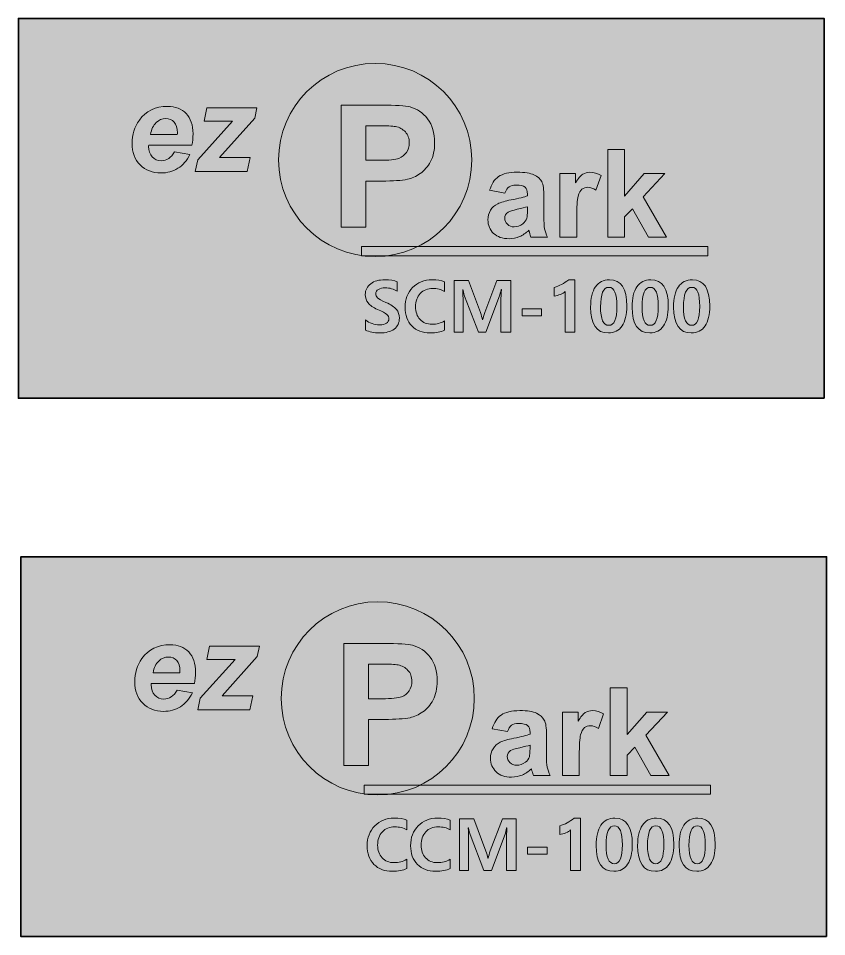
# Model space of a CAD drawing. Header units: inches. Extents: x 10 to 378, y -103 to 40.
# Drawn here: x 9.6 to 93.3, y -103.3 to -8.2 of the extents above; entities that cross this region are included whole.
import ezdxf

# ---------------------------------------------------------------- set-up
doc = ezdxf.new("R2010")
doc.units = ezdxf.units.IN
doc.header["$MEASUREMENT"] = 0
doc.layers.add('Layer 1', color=7, linetype='Continuous')
doc.layers.add('Layer 2', color=7, linetype='Continuous')

# ---------------------------------------------------------------- blocks, each defined once
blk = doc.blocks.new('block 11')
at = {"layer": 'Layer 2', "lineweight": 0}
blk.add_lwpolyline([(27.926, -24.09), (28.18, -22.887), (31.789, -18.893), (28.843, -18.893), (29.135, -17.504), (34.3, -17.504), (34.083, -18.564), (30.443, -22.651), (33.612, -22.651), (33.308, -24.09), (27.926, -24.09)], dxfattribs=at)
for points, knots in [([(27.572, -21.349), (27.572, -21.349), (23.107, -21.349), (23.107, -21.349), (23.103, -21.419), (23.101, -21.473), (23.101, -21.51), (23.101, -21.948), (23.226, -22.302), (23.476, -22.57), (23.726, -22.839), (24.031, -22.973), (24.391, -22.973), (24.982, -22.973), (25.443, -22.668), (25.774, -22.056), (25.774, -22.056), (27.367, -22.322), (27.367, -22.322), (27.057, -22.963), (26.643, -23.444), (26.124, -23.764), (25.605, -24.084), (25.023, -24.245), (24.379, -24.245), (23.494, -24.245), (22.774, -23.965), (22.221, -23.404), (21.667, -22.844), (21.39, -22.103), (21.39, -21.181), (21.39, -20.28), (21.64, -19.478), (22.14, -18.775), (22.822, -17.824), (23.796, -17.349), (25.061, -17.349), (25.867, -17.349), (26.508, -17.598), (26.983, -18.096), (27.458, -18.594), (27.696, -19.292), (27.696, -20.189), (27.696, -20.619), (27.655, -21.006), (27.572, -21.349)], [0, 0, 0, 0, 1, 1, 1, 2, 2, 2, 3, 3, 3, 4, 4, 4, 5, 5, 5, 6, 6, 6, 7, 7, 7, 8, 8, 8, 9, 9, 9, 10, 10, 10, 11, 11, 11, 12, 12, 12, 13, 13, 13, 14, 14, 14, 15, 15, 15, 15]), ([(26.071, -20.264), (26.076, -20.185), (26.078, -20.125), (26.078, -20.084), (26.078, -19.596), (25.968, -19.23), (25.749, -18.986), (25.53, -18.742), (25.236, -18.62), (24.868, -18.62), (24.5, -18.62), (24.171, -18.759), (23.879, -19.036), (23.588, -19.313), (23.39, -19.722), (23.287, -20.264), (23.287, -20.264), (26.071, -20.264), (26.071, -20.264)], [0, 0, 0, 0, 1, 1, 1, 2, 2, 2, 3, 3, 3, 4, 4, 4, 5, 5, 5, 6, 6, 6, 6])]:
    blk.add_open_spline(points, degree=3, knots=knots, dxfattribs=at)
blk = doc.blocks.new('block 12')
at = {"layer": 'Layer 2', "true_color": 0xffffff}
h = blk.add_hatch(color=7, dxfattribs=at)
h.dxf.hatch_style = 2
edge = h.paths.add_edge_path()
edge.add_spline(control_points=[(43.045, -29.844), (43.045, -29.844), (43.045, -17.217), (43.045, -17.217), (43.045, -17.217), (47.136, -17.217), (47.136, -17.217), (48.686, -17.217), (49.696, -17.281), (50.167, -17.407), (50.891, -17.596), (51.496, -18.008), (51.985, -18.643), (52.473, -19.277), (52.717, -20.097), (52.717, -21.102), (52.717, -21.877), (52.576, -22.529), (52.295, -23.057), (52.013, -23.585), (51.656, -24), (51.222, -24.301), (50.789, -24.603), (50.348, -24.802), (49.9, -24.9), (49.292, -25.021), (48.41, -25.081), (47.256, -25.081), (47.256, -25.081), (45.594, -25.081), (45.594, -25.081), (45.594, -25.081), (45.594, -29.844), (45.594, -29.844), (45.594, -29.844), (43.045, -29.844), (43.045, -29.844)], knot_values=[0, 0, 0, 0, 1, 1, 1, 2, 2, 2, 3, 3, 3, 4, 4, 4, 5, 5, 5, 6, 6, 6, 7, 7, 7, 8, 8, 8, 9, 9, 9, 10, 10, 10, 11, 11, 11, 12, 12, 12, 12], degree=3, periodic=1)
edge = h.paths.add_edge_path()
edge.add_spline(control_points=[(45.594, -19.353), (45.594, -19.353), (45.594, -22.936), (45.594, -22.936), (45.594, -22.936), (46.989, -22.936), (46.989, -22.936), (47.994, -22.936), (48.666, -22.87), (49.005, -22.738), (49.343, -22.606), (49.609, -22.399), (49.801, -22.118), (49.994, -21.837), (50.09, -21.509), (50.09, -21.136), (50.09, -20.677), (49.955, -20.298), (49.685, -19.999), (49.415, -19.701), (49.073, -19.514), (48.66, -19.439), (48.356, -19.382), (47.744, -19.353), (46.826, -19.353), (46.826, -19.353), (45.594, -19.353), (45.594, -19.353)], knot_values=[0, 0, 0, 0, 1, 1, 1, 2, 2, 2, 3, 3, 3, 4, 4, 4, 5, 5, 5, 6, 6, 6, 7, 7, 7, 8, 8, 8, 9, 9, 9, 9], degree=3, periodic=1)
at = {"layer": 'Layer 2', "lineweight": 0}
for points, knots in [([(43.045, -29.844), (43.045, -29.844), (43.045, -17.217), (43.045, -17.217), (43.045, -17.217), (47.136, -17.217), (47.136, -17.217), (48.686, -17.217), (49.696, -17.281), (50.167, -17.407), (50.891, -17.596), (51.496, -18.008), (51.985, -18.643), (52.473, -19.277), (52.717, -20.097), (52.717, -21.102), (52.717, -21.877), (52.576, -22.529), (52.295, -23.057), (52.013, -23.585), (51.656, -24), (51.222, -24.301), (50.789, -24.603), (50.348, -24.802), (49.9, -24.9), (49.292, -25.021), (48.41, -25.081), (47.256, -25.081), (47.256, -25.081), (45.594, -25.081), (45.594, -25.081), (45.594, -25.081), (45.594, -29.844), (45.594, -29.844), (45.594, -29.844), (43.045, -29.844), (43.045, -29.844)], [0, 0, 0, 0, 1, 1, 1, 2, 2, 2, 3, 3, 3, 4, 4, 4, 5, 5, 5, 6, 6, 6, 7, 7, 7, 8, 8, 8, 9, 9, 9, 10, 10, 10, 11, 11, 11, 12, 12, 12, 12]), ([(45.594, -19.353), (45.594, -19.353), (45.594, -22.936), (45.594, -22.936), (45.594, -22.936), (46.989, -22.936), (46.989, -22.936), (47.994, -22.936), (48.666, -22.87), (49.005, -22.738), (49.343, -22.606), (49.609, -22.399), (49.801, -22.118), (49.994, -21.837), (50.09, -21.509), (50.09, -21.136), (50.09, -20.677), (49.955, -20.298), (49.685, -19.999), (49.415, -19.701), (49.073, -19.514), (48.66, -19.439), (48.356, -19.382), (47.744, -19.353), (46.826, -19.353), (46.826, -19.353), (45.594, -19.353), (45.594, -19.353)], [0, 0, 0, 0, 1, 1, 1, 2, 2, 2, 3, 3, 3, 4, 4, 4, 5, 5, 5, 6, 6, 6, 7, 7, 7, 8, 8, 8, 9, 9, 9, 9])]:
    blk.add_open_spline(points, degree=3, knots=knots, dxfattribs=at)
blk = doc.blocks.new('block 13')
at = {"layer": 'Layer 2', "lineweight": 0}
blk.add_lwpolyline([(70.634, -30.902), (70.634, -21.811), (72.377, -21.811), (72.377, -26.636), (74.417, -24.316), (76.563, -24.316), (74.312, -26.722), (76.724, -30.902), (74.845, -30.902), (73.189, -27.944), (72.377, -28.794), (72.377, -30.902), (70.634, -30.902)], dxfattribs=at)
for points, knots in [([(59.993, -26.326), (59.993, -26.326), (58.412, -26.04), (58.412, -26.04), (58.59, -25.404), (58.895, -24.932), (59.33, -24.626), (59.764, -24.32), (60.409, -24.168), (61.264, -24.168), (62.042, -24.168), (62.62, -24.26), (63.001, -24.443), (63.381, -24.627), (63.649, -24.861), (63.804, -25.144), (63.959, -25.427), (64.036, -25.947), (64.036, -26.704), (64.036, -26.704), (64.018, -28.738), (64.018, -28.738), (64.018, -29.317), (64.046, -29.743), (64.101, -30.018), (64.157, -30.293), (64.262, -30.588), (64.415, -30.902), (64.415, -30.902), (62.691, -30.902), (62.691, -30.902), (62.645, -30.786), (62.589, -30.615), (62.523, -30.387), (62.494, -30.284), (62.474, -30.216), (62.461, -30.183), (62.163, -30.472), (61.845, -30.689), (61.506, -30.834), (61.167, -30.978), (60.805, -31.051), (60.421, -31.051), (59.743, -31.051), (59.209, -30.867), (58.818, -30.499), (58.427, -30.131), (58.232, -29.666), (58.232, -29.104), (58.232, -28.732), (58.321, -28.4), (58.499, -28.108), (58.676, -27.817), (58.925, -27.594), (59.246, -27.439), (59.566, -27.284), (60.028, -27.148), (60.632, -27.032), (61.446, -26.879), (62.011, -26.737), (62.325, -26.605), (62.325, -26.605), (62.325, -26.431), (62.325, -26.431), (62.325, -26.096), (62.242, -25.857), (62.077, -25.715), (61.911, -25.572), (61.599, -25.501), (61.14, -25.501), (60.83, -25.501), (60.588, -25.562), (60.415, -25.684), (60.241, -25.806), (60.101, -26.02), (59.993, -26.326)], [0, 0, 0, 0, 1, 1, 1, 2, 2, 2, 3, 3, 3, 4, 4, 4, 5, 5, 5, 6, 6, 6, 7, 7, 7, 8, 8, 8, 9, 9, 9, 10, 10, 10, 11, 11, 11, 12, 12, 12, 13, 13, 13, 14, 14, 14, 15, 15, 15, 16, 16, 16, 17, 17, 17, 18, 18, 18, 19, 19, 19, 20, 20, 20, 21, 21, 21, 22, 22, 22, 23, 23, 23, 24, 24, 24, 25, 25, 25, 25]), ([(67.422, -30.902), (67.422, -30.902), (65.68, -30.902), (65.68, -30.902), (65.68, -30.902), (65.68, -24.316), (65.68, -24.316), (65.68, -24.316), (67.298, -24.316), (67.298, -24.316), (67.298, -24.316), (67.298, -25.253), (67.298, -25.253), (67.575, -24.81), (67.824, -24.519), (68.045, -24.378), (68.266, -24.238), (68.518, -24.168), (68.799, -24.168), (69.196, -24.168), (69.578, -24.277), (69.946, -24.496), (69.946, -24.496), (69.406, -26.015), (69.406, -26.015), (69.113, -25.825), (68.84, -25.73), (68.588, -25.73), (68.344, -25.73), (68.137, -25.797), (67.968, -25.932), (67.798, -26.066), (67.665, -26.309), (67.568, -26.66), (67.471, -27.012), (67.422, -27.748), (67.422, -28.868), (67.422, -28.868), (67.422, -30.902), (67.422, -30.902)], [0, 0, 0, 0, 1, 1, 1, 2, 2, 2, 3, 3, 3, 4, 4, 4, 5, 5, 5, 6, 6, 6, 7, 7, 7, 8, 8, 8, 9, 9, 9, 10, 10, 10, 11, 11, 11, 12, 12, 12, 13, 13, 13, 13]), ([(62.325, -27.739), (62.101, -27.814), (61.748, -27.903), (61.264, -28.006), (60.781, -28.109), (60.464, -28.211), (60.316, -28.31), (60.088, -28.471), (59.974, -28.676), (59.974, -28.924), (59.974, -29.168), (60.065, -29.379), (60.247, -29.556), (60.429, -29.734), (60.661, -29.823), (60.942, -29.823), (61.256, -29.823), (61.556, -29.72), (61.841, -29.513), (62.052, -29.356), (62.19, -29.164), (62.256, -28.936), (62.302, -28.787), (62.325, -28.504), (62.325, -28.087), (62.325, -28.087), (62.325, -27.739), (62.325, -27.739)], [0, 0, 0, 0, 1, 1, 1, 2, 2, 2, 3, 3, 3, 4, 4, 4, 5, 5, 5, 6, 6, 6, 7, 7, 7, 8, 8, 8, 9, 9, 9, 9])]:
    blk.add_open_spline(points, degree=3, knots=knots, dxfattribs=at)
blk = doc.blocks.new('block 14')
at = {"layer": 'Layer 2', "true_color": 0xff0000}
h = blk.add_hatch(color=1, dxfattribs=at)
h.dxf.hatch_style = 2
edge = h.paths.add_edge_path()
edge.add_spline(control_points=[(45.552, -39.45), (45.974, -39.8), (46.458, -39.975), (47.003, -39.975), (47.331, -39.975), (47.576, -39.918), (47.737, -39.803), (47.899, -39.689), (47.98, -39.538), (47.98, -39.353), (47.98, -39.191), (47.912, -39.043), (47.777, -38.908), (47.642, -38.773), (47.315, -38.594), (46.797, -38.373), (46.355, -38.175), (46.035, -37.952), (45.836, -37.705), (45.637, -37.458), (45.538, -37.168), (45.538, -36.835), (45.538, -36.355), (45.723, -35.98), (46.095, -35.708), (46.466, -35.437), (46.953, -35.301), (47.556, -35.301), (48.096, -35.301), (48.522, -35.369), (48.833, -35.504), (48.833, -35.504), (48.833, -36.491), (48.833, -36.491), (48.488, -36.255), (48.072, -36.137), (47.585, -36.137), (47.298, -36.137), (47.066, -36.191), (46.889, -36.3), (46.712, -36.408), (46.623, -36.558), (46.623, -36.748), (46.623, -36.9), (46.684, -37.039), (46.807, -37.164), (46.93, -37.29), (47.219, -37.452), (47.672, -37.653), (48.193, -37.879), (48.555, -38.117), (48.757, -38.367), (48.96, -38.617), (49.061, -38.915), (49.061, -39.262), (49.061, -39.764), (48.882, -40.147), (48.524, -40.411), (48.166, -40.675), (47.664, -40.807), (47.017, -40.807), (46.417, -40.807), (45.928, -40.707), (45.552, -40.507), (45.552, -40.507), (45.552, -39.45), (45.552, -39.45)], knot_values=[0, 0, 0, 0, 1, 1, 1, 2, 2, 2, 3, 3, 3, 4, 4, 4, 5, 5, 5, 6, 6, 6, 7, 7, 7, 8, 8, 8, 9, 9, 9, 10, 10, 10, 11, 11, 11, 12, 12, 12, 13, 13, 13, 14, 14, 14, 15, 15, 15, 16, 16, 16, 17, 17, 17, 18, 18, 18, 19, 19, 19, 20, 20, 20, 21, 21, 21, 22, 22, 22, 22], degree=3, periodic=1)
h = blk.add_hatch(color=1, dxfattribs=at)
h.dxf.hatch_style = 2
edge = h.paths.add_edge_path()
edge.add_spline(control_points=[(53.749, -40.514), (53.363, -40.709), (52.862, -40.807), (52.244, -40.807), (51.456, -40.807), (50.827, -40.567), (50.358, -40.085), (49.889, -39.604), (49.654, -38.963), (49.654, -38.163), (49.654, -37.323), (49.916, -36.637), (50.439, -36.103), (50.963, -35.569), (51.634, -35.301), (52.454, -35.301), (52.97, -35.301), (53.402, -35.37), (53.749, -35.508), (53.749, -35.508), (53.749, -36.513), (53.749, -36.513), (53.387, -36.303), (52.977, -36.198), (52.519, -36.198), (51.981, -36.198), (51.55, -36.373), (51.226, -36.723), (50.902, -37.073), (50.74, -37.528), (50.74, -38.09), (50.74, -38.643), (50.894, -39.084), (51.203, -39.414), (51.511, -39.745), (51.922, -39.91), (52.436, -39.91), (52.921, -39.91), (53.359, -39.794), (53.749, -39.563), (53.749, -39.563), (53.749, -40.514), (53.749, -40.514)], knot_values=[0, 0, 0, 0, 1, 1, 1, 2, 2, 2, 3, 3, 3, 4, 4, 4, 5, 5, 5, 6, 6, 6, 7, 7, 7, 8, 8, 8, 9, 9, 9, 10, 10, 10, 11, 11, 11, 12, 12, 12, 13, 13, 13, 14, 14, 14, 14], degree=3, periodic=1)
h = blk.add_hatch(color=1, dxfattribs=at)
h.dxf.hatch_style = 2
edge = h.paths.add_edge_path()
edge.add_spline(control_points=[(59.58, -40.713), (59.58, -40.713), (59.58, -37.414), (59.58, -37.414), (59.58, -37.173), (59.595, -36.804), (59.624, -36.307), (59.624, -36.307), (59.602, -36.307), (59.602, -36.307), (59.542, -36.611), (59.486, -36.828), (59.436, -36.958), (59.436, -36.958), (58.025, -40.713), (58.025, -40.713), (58.025, -40.713), (57.24, -40.713), (57.24, -40.713), (57.24, -40.713), (55.811, -36.991), (55.811, -36.991), (55.775, -36.894), (55.719, -36.666), (55.645, -36.307), (55.645, -36.307), (55.619, -36.307), (55.619, -36.307), (55.646, -36.7), (55.659, -37.127), (55.659, -37.588), (55.659, -37.588), (55.659, -40.713), (55.659, -40.713), (55.659, -40.713), (54.722, -40.713), (54.722, -40.713), (54.722, -40.713), (54.722, -35.388), (54.722, -35.388), (54.722, -35.388), (56.205, -35.388), (56.205, -35.388), (56.205, -35.388), (57.45, -38.705), (57.45, -38.705), (57.553, -38.98), (57.622, -39.224), (57.656, -39.436), (57.656, -39.436), (57.681, -39.436), (57.681, -39.436), (57.734, -39.226), (57.809, -38.98), (57.906, -38.698), (57.906, -38.698), (59.161, -35.388), (59.161, -35.388), (59.161, -35.388), (60.6, -35.388), (60.6, -35.388), (60.6, -35.388), (60.6, -40.713), (60.6, -40.713), (60.6, -40.713), (59.58, -40.713), (59.58, -40.713)], knot_values=[0, 0, 0, 0, 1, 1, 1, 2, 2, 2, 3, 3, 3, 4, 4, 4, 5, 5, 5, 6, 6, 6, 7, 7, 7, 8, 8, 8, 9, 9, 9, 10, 10, 10, 11, 11, 11, 12, 12, 12, 13, 13, 13, 14, 14, 14, 15, 15, 15, 16, 16, 16, 17, 17, 17, 18, 18, 18, 19, 19, 19, 20, 20, 20, 21, 21, 21, 22, 22, 22, 22], degree=3, periodic=1)
h = blk.add_hatch(color=1, dxfattribs=at)
h.dxf.hatch_style = 2
edge = h.paths.add_edge_path()
edge.add_spline(control_points=[(67.231, -35.301), (67.231, -35.301), (67.231, -40.713), (67.231, -40.713), (67.231, -40.713), (66.222, -40.713), (66.222, -40.713), (66.222, -40.713), (66.222, -36.528), (66.222, -36.528), (66.108, -36.631), (65.948, -36.728), (65.741, -36.817), (65.533, -36.906), (65.317, -36.964), (65.093, -36.991), (65.093, -36.991), (65.093, -36.097), (65.093, -36.097), (65.624, -35.938), (66.124, -35.673), (66.594, -35.301), (66.594, -35.301), (67.231, -35.301), (67.231, -35.301)], knot_values=[0, 0, 0, 0, 1, 1, 1, 2, 2, 2, 3, 3, 3, 4, 4, 4, 5, 5, 5, 6, 6, 6, 7, 7, 7, 8, 8, 8, 8], degree=3, periodic=1)
h = blk.add_hatch(color=1, dxfattribs=at)
h.dxf.hatch_style = 2
edge = h.paths.add_edge_path()
edge.add_spline(control_points=[(68.87, -38.141), (68.87, -37.215), (69.035, -36.51), (69.367, -36.027), (69.699, -35.543), (70.18, -35.301), (70.812, -35.301), (72.013, -35.301), (72.614, -36.207), (72.614, -38.018), (72.614, -38.91), (72.45, -39.598), (72.123, -40.082), (71.797, -40.565), (71.323, -40.807), (70.704, -40.807), (69.481, -40.807), (68.87, -39.918), (68.87, -38.141)], knot_values=[0, 0, 0, 0, 1, 1, 1, 2, 2, 2, 3, 3, 3, 4, 4, 4, 5, 5, 5, 6, 6, 6, 6], degree=3, periodic=1)
edge = h.paths.add_edge_path()
edge.add_spline(control_points=[(69.893, -38.116), (69.893, -39.384), (70.178, -40.018), (70.747, -40.018), (71.304, -40.018), (71.583, -39.367), (71.583, -38.065), (71.583, -36.746), (71.31, -36.086), (70.765, -36.086), (70.184, -36.086), (69.893, -36.763), (69.893, -38.116)], knot_values=[0, 0, 0, 0, 1, 1, 1, 2, 2, 2, 3, 3, 3, 4, 4, 4, 4], degree=3, periodic=1)
h = blk.add_hatch(color=1, dxfattribs=at)
h.dxf.hatch_style = 2
edge = h.paths.add_edge_path()
edge.add_spline(control_points=[(73.163, -38.141), (73.163, -37.215), (73.329, -36.51), (73.661, -36.027), (73.992, -35.543), (74.474, -35.301), (75.106, -35.301), (76.307, -35.301), (76.907, -36.207), (76.907, -38.018), (76.907, -38.91), (76.744, -39.598), (76.417, -40.082), (76.09, -40.565), (75.617, -40.807), (74.997, -40.807), (73.775, -40.807), (73.163, -39.918), (73.163, -38.141)], knot_values=[0, 0, 0, 0, 1, 1, 1, 2, 2, 2, 3, 3, 3, 4, 4, 4, 5, 5, 5, 6, 6, 6, 6], degree=3, periodic=1)
edge = h.paths.add_edge_path()
edge.add_spline(control_points=[(74.187, -38.116), (74.187, -39.384), (74.472, -40.018), (75.041, -40.018), (75.598, -40.018), (75.877, -39.367), (75.877, -38.065), (75.877, -36.746), (75.604, -36.086), (75.059, -36.086), (74.478, -36.086), (74.187, -36.763), (74.187, -38.116)], knot_values=[0, 0, 0, 0, 1, 1, 1, 2, 2, 2, 3, 3, 3, 4, 4, 4, 4], degree=3, periodic=1)
h = blk.add_hatch(color=1, dxfattribs=at)
h.dxf.hatch_style = 2
edge = h.paths.add_edge_path()
edge.add_spline(control_points=[(77.457, -38.141), (77.457, -37.215), (77.623, -36.51), (77.955, -36.027), (78.286, -35.543), (78.768, -35.301), (79.4, -35.301), (80.601, -35.301), (81.201, -36.207), (81.201, -38.018), (81.201, -38.91), (81.038, -39.598), (80.711, -40.082), (80.384, -40.565), (79.911, -40.807), (79.291, -40.807), (78.069, -40.807), (77.457, -39.918), (77.457, -38.141)], knot_values=[0, 0, 0, 0, 1, 1, 1, 2, 2, 2, 3, 3, 3, 4, 4, 4, 5, 5, 5, 6, 6, 6, 6], degree=3, periodic=1)
edge = h.paths.add_edge_path()
edge.add_spline(control_points=[(78.481, -38.116), (78.481, -39.384), (78.766, -40.018), (79.335, -40.018), (79.892, -40.018), (80.17, -39.367), (80.17, -38.065), (80.17, -36.746), (79.898, -36.086), (79.353, -36.086), (78.772, -36.086), (78.481, -36.763), (78.481, -38.116)], knot_values=[0, 0, 0, 0, 1, 1, 1, 2, 2, 2, 3, 3, 3, 4, 4, 4, 4], degree=3, periodic=1)
h = blk.add_hatch(color=1, dxfattribs=at)
h.dxf.hatch_style = 2
h.paths.add_polyline_path([(63.795, -39.02), (61.765, -39.02), (61.765, -38.297), (63.795, -38.297)])
at = {"layer": 'Layer 2', "lineweight": 0}
blk.add_lwpolyline([(63.795, -39.02), (61.765, -39.02), (61.765, -38.297), (63.795, -38.297), (63.795, -39.02)], dxfattribs=at)
for points, knots in [([(45.552, -39.45), (45.974, -39.8), (46.458, -39.975), (47.003, -39.975), (47.331, -39.975), (47.576, -39.918), (47.737, -39.803), (47.899, -39.689), (47.98, -39.538), (47.98, -39.353), (47.98, -39.191), (47.912, -39.043), (47.777, -38.908), (47.642, -38.773), (47.315, -38.594), (46.797, -38.373), (46.355, -38.175), (46.035, -37.952), (45.836, -37.705), (45.637, -37.458), (45.538, -37.168), (45.538, -36.835), (45.538, -36.355), (45.723, -35.98), (46.095, -35.708), (46.466, -35.437), (46.953, -35.301), (47.556, -35.301), (48.096, -35.301), (48.522, -35.369), (48.833, -35.504), (48.833, -35.504), (48.833, -36.491), (48.833, -36.491), (48.488, -36.255), (48.072, -36.137), (47.585, -36.137), (47.298, -36.137), (47.066, -36.191), (46.889, -36.3), (46.712, -36.408), (46.623, -36.558), (46.623, -36.748), (46.623, -36.9), (46.684, -37.039), (46.807, -37.164), (46.93, -37.29), (47.219, -37.452), (47.672, -37.653), (48.193, -37.879), (48.555, -38.117), (48.757, -38.367), (48.96, -38.617), (49.061, -38.915), (49.061, -39.262), (49.061, -39.764), (48.882, -40.147), (48.524, -40.411), (48.166, -40.675), (47.664, -40.807), (47.017, -40.807), (46.417, -40.807), (45.928, -40.707), (45.552, -40.507), (45.552, -40.507), (45.552, -39.45), (45.552, -39.45)], [0, 0, 0, 0, 1, 1, 1, 2, 2, 2, 3, 3, 3, 4, 4, 4, 5, 5, 5, 6, 6, 6, 7, 7, 7, 8, 8, 8, 9, 9, 9, 10, 10, 10, 11, 11, 11, 12, 12, 12, 13, 13, 13, 14, 14, 14, 15, 15, 15, 16, 16, 16, 17, 17, 17, 18, 18, 18, 19, 19, 19, 20, 20, 20, 21, 21, 21, 22, 22, 22, 22]), ([(53.749, -40.514), (53.363, -40.709), (52.862, -40.807), (52.244, -40.807), (51.456, -40.807), (50.827, -40.567), (50.358, -40.085), (49.889, -39.604), (49.654, -38.963), (49.654, -38.163), (49.654, -37.323), (49.916, -36.637), (50.439, -36.103), (50.963, -35.569), (51.634, -35.301), (52.454, -35.301), (52.97, -35.301), (53.402, -35.37), (53.749, -35.508), (53.749, -35.508), (53.749, -36.513), (53.749, -36.513), (53.387, -36.303), (52.977, -36.198), (52.519, -36.198), (51.981, -36.198), (51.55, -36.373), (51.226, -36.723), (50.902, -37.073), (50.74, -37.528), (50.74, -38.09), (50.74, -38.643), (50.894, -39.084), (51.203, -39.414), (51.511, -39.745), (51.922, -39.91), (52.436, -39.91), (52.921, -39.91), (53.359, -39.794), (53.749, -39.563), (53.749, -39.563), (53.749, -40.514), (53.749, -40.514)], [0, 0, 0, 0, 1, 1, 1, 2, 2, 2, 3, 3, 3, 4, 4, 4, 5, 5, 5, 6, 6, 6, 7, 7, 7, 8, 8, 8, 9, 9, 9, 10, 10, 10, 11, 11, 11, 12, 12, 12, 13, 13, 13, 14, 14, 14, 14]), ([(59.58, -40.713), (59.58, -40.713), (59.58, -37.414), (59.58, -37.414), (59.58, -37.173), (59.595, -36.804), (59.624, -36.307), (59.624, -36.307), (59.602, -36.307), (59.602, -36.307), (59.542, -36.611), (59.486, -36.828), (59.436, -36.958), (59.436, -36.958), (58.025, -40.713), (58.025, -40.713), (58.025, -40.713), (57.24, -40.713), (57.24, -40.713), (57.24, -40.713), (55.811, -36.991), (55.811, -36.991), (55.775, -36.894), (55.719, -36.666), (55.645, -36.307), (55.645, -36.307), (55.619, -36.307), (55.619, -36.307), (55.646, -36.7), (55.659, -37.127), (55.659, -37.588), (55.659, -37.588), (55.659, -40.713), (55.659, -40.713), (55.659, -40.713), (54.722, -40.713), (54.722, -40.713), (54.722, -40.713), (54.722, -35.388), (54.722, -35.388), (54.722, -35.388), (56.205, -35.388), (56.205, -35.388), (56.205, -35.388), (57.45, -38.705), (57.45, -38.705), (57.553, -38.98), (57.622, -39.224), (57.656, -39.436), (57.656, -39.436), (57.681, -39.436), (57.681, -39.436), (57.734, -39.226), (57.809, -38.98), (57.906, -38.698), (57.906, -38.698), (59.161, -35.388), (59.161, -35.388), (59.161, -35.388), (60.6, -35.388), (60.6, -35.388), (60.6, -35.388), (60.6, -40.713), (60.6, -40.713), (60.6, -40.713), (59.58, -40.713), (59.58, -40.713)], [0, 0, 0, 0, 1, 1, 1, 2, 2, 2, 3, 3, 3, 4, 4, 4, 5, 5, 5, 6, 6, 6, 7, 7, 7, 8, 8, 8, 9, 9, 9, 10, 10, 10, 11, 11, 11, 12, 12, 12, 13, 13, 13, 14, 14, 14, 15, 15, 15, 16, 16, 16, 17, 17, 17, 18, 18, 18, 19, 19, 19, 20, 20, 20, 21, 21, 21, 22, 22, 22, 22]), ([(67.231, -35.301), (67.231, -35.301), (67.231, -40.713), (67.231, -40.713), (67.231, -40.713), (66.222, -40.713), (66.222, -40.713), (66.222, -40.713), (66.222, -36.528), (66.222, -36.528), (66.108, -36.631), (65.948, -36.728), (65.741, -36.817), (65.533, -36.906), (65.317, -36.964), (65.093, -36.991), (65.093, -36.991), (65.093, -36.097), (65.093, -36.097), (65.624, -35.938), (66.124, -35.673), (66.594, -35.301), (66.594, -35.301), (67.231, -35.301), (67.231, -35.301)], [0, 0, 0, 0, 1, 1, 1, 2, 2, 2, 3, 3, 3, 4, 4, 4, 5, 5, 5, 6, 6, 6, 7, 7, 7, 8, 8, 8, 8]), ([(68.87, -38.141), (68.87, -37.215), (69.035, -36.51), (69.367, -36.027), (69.699, -35.543), (70.18, -35.301), (70.812, -35.301), (72.013, -35.301), (72.614, -36.207), (72.614, -38.018), (72.614, -38.91), (72.45, -39.598), (72.123, -40.082), (71.797, -40.565), (71.323, -40.807), (70.704, -40.807), (69.481, -40.807), (68.87, -39.918), (68.87, -38.141)], [0, 0, 0, 0, 1, 1, 1, 2, 2, 2, 3, 3, 3, 4, 4, 4, 5, 5, 5, 6, 6, 6, 6]), ([(69.893, -38.116), (69.893, -39.384), (70.178, -40.018), (70.747, -40.018), (71.304, -40.018), (71.583, -39.367), (71.583, -38.065), (71.583, -36.746), (71.31, -36.086), (70.765, -36.086), (70.184, -36.086), (69.893, -36.763), (69.893, -38.116)], [0, 0, 0, 0, 1, 1, 1, 2, 2, 2, 3, 3, 3, 4, 4, 4, 4]), ([(73.163, -38.141), (73.163, -37.215), (73.329, -36.51), (73.661, -36.027), (73.992, -35.543), (74.474, -35.301), (75.106, -35.301), (76.307, -35.301), (76.907, -36.207), (76.907, -38.018), (76.907, -38.91), (76.744, -39.598), (76.417, -40.082), (76.09, -40.565), (75.617, -40.807), (74.997, -40.807), (73.775, -40.807), (73.163, -39.918), (73.163, -38.141)], [0, 0, 0, 0, 1, 1, 1, 2, 2, 2, 3, 3, 3, 4, 4, 4, 5, 5, 5, 6, 6, 6, 6]), ([(74.187, -38.116), (74.187, -39.384), (74.472, -40.018), (75.041, -40.018), (75.598, -40.018), (75.877, -39.367), (75.877, -38.065), (75.877, -36.746), (75.604, -36.086), (75.059, -36.086), (74.478, -36.086), (74.187, -36.763), (74.187, -38.116)], [0, 0, 0, 0, 1, 1, 1, 2, 2, 2, 3, 3, 3, 4, 4, 4, 4]), ([(77.457, -38.141), (77.457, -37.215), (77.623, -36.51), (77.955, -36.027), (78.286, -35.543), (78.768, -35.301), (79.4, -35.301), (80.601, -35.301), (81.201, -36.207), (81.201, -38.018), (81.201, -38.91), (81.038, -39.598), (80.711, -40.082), (80.384, -40.565), (79.911, -40.807), (79.291, -40.807), (78.069, -40.807), (77.457, -39.918), (77.457, -38.141)], [0, 0, 0, 0, 1, 1, 1, 2, 2, 2, 3, 3, 3, 4, 4, 4, 5, 5, 5, 6, 6, 6, 6]), ([(78.481, -38.116), (78.481, -39.384), (78.766, -40.018), (79.335, -40.018), (79.892, -40.018), (80.17, -39.367), (80.17, -38.065), (80.17, -36.746), (79.898, -36.086), (79.353, -36.086), (78.772, -36.086), (78.481, -36.763), (78.481, -38.116)], [0, 0, 0, 0, 1, 1, 1, 2, 2, 2, 3, 3, 3, 4, 4, 4, 4])]:
    blk.add_open_spline(points, degree=3, knots=knots, dxfattribs=at)
blk = doc.blocks.new('block 34')
at = {"layer": 'Layer 2', "lineweight": 0}
blk.add_lwpolyline([(28.193, -79.829), (28.447, -78.626), (32.056, -74.632), (29.11, -74.632), (29.402, -73.243), (34.567, -73.243), (34.35, -74.303), (30.71, -78.39), (33.879, -78.39), (33.575, -79.829), (28.193, -79.829)], dxfattribs=at)
for points, knots in [([(27.839, -77.088), (27.839, -77.088), (23.374, -77.088), (23.374, -77.088), (23.37, -77.158), (23.368, -77.212), (23.368, -77.249), (23.368, -77.687), (23.493, -78.041), (23.743, -78.309), (23.993, -78.578), (24.298, -78.712), (24.658, -78.712), (25.249, -78.712), (25.71, -78.406), (26.041, -77.795), (26.041, -77.795), (27.634, -78.061), (27.634, -78.061), (27.324, -78.702), (26.91, -79.183), (26.391, -79.503), (25.872, -79.823), (25.29, -79.984), (24.646, -79.984), (23.761, -79.984), (23.041, -79.703), (22.488, -79.143), (21.934, -78.583), (21.657, -77.842), (21.657, -76.92), (21.657, -76.019), (21.907, -75.217), (22.407, -74.514), (23.089, -73.563), (24.063, -73.088), (25.328, -73.088), (26.134, -73.088), (26.775, -73.337), (27.25, -73.835), (27.725, -74.333), (27.963, -75.031), (27.963, -75.928), (27.963, -76.358), (27.922, -76.744), (27.839, -77.088)], [0, 0, 0, 0, 1, 1, 1, 2, 2, 2, 3, 3, 3, 4, 4, 4, 5, 5, 5, 6, 6, 6, 7, 7, 7, 8, 8, 8, 9, 9, 9, 10, 10, 10, 11, 11, 11, 12, 12, 12, 13, 13, 13, 14, 14, 14, 15, 15, 15, 15]), ([(26.338, -76.002), (26.343, -75.924), (26.345, -75.864), (26.345, -75.823), (26.345, -75.335), (26.235, -74.969), (26.016, -74.725), (25.797, -74.481), (25.503, -74.359), (25.135, -74.359), (24.767, -74.359), (24.438, -74.498), (24.146, -74.775), (23.855, -75.052), (23.657, -75.461), (23.554, -76.002), (23.554, -76.002), (26.338, -76.002), (26.338, -76.002)], [0, 0, 0, 0, 1, 1, 1, 2, 2, 2, 3, 3, 3, 4, 4, 4, 5, 5, 5, 6, 6, 6, 6])]:
    blk.add_open_spline(points, degree=3, knots=knots, dxfattribs=at)
blk = doc.blocks.new('block 35')
at = {"layer": 'Layer 2', "true_color": 0xffffff}
h = blk.add_hatch(color=7, dxfattribs=at)
h.dxf.hatch_style = 2
edge = h.paths.add_edge_path()
edge.add_spline(control_points=[(43.312, -85.583), (43.312, -85.583), (43.312, -72.956), (43.312, -72.956), (43.312, -72.956), (47.403, -72.956), (47.403, -72.956), (48.953, -72.956), (49.963, -73.019), (50.434, -73.146), (51.158, -73.335), (51.763, -73.747), (52.252, -74.382), (52.74, -75.016), (52.984, -75.836), (52.984, -76.841), (52.984, -77.616), (52.843, -78.268), (52.562, -78.796), (52.28, -79.324), (51.923, -79.739), (51.489, -80.04), (51.056, -80.342), (50.615, -80.541), (50.167, -80.639), (49.559, -80.759), (48.677, -80.82), (47.523, -80.82), (47.523, -80.82), (45.861, -80.82), (45.861, -80.82), (45.861, -80.82), (45.861, -85.583), (45.861, -85.583), (45.861, -85.583), (43.312, -85.583), (43.312, -85.583)], knot_values=[0, 0, 0, 0, 1, 1, 1, 2, 2, 2, 3, 3, 3, 4, 4, 4, 5, 5, 5, 6, 6, 6, 7, 7, 7, 8, 8, 8, 9, 9, 9, 10, 10, 10, 11, 11, 11, 12, 12, 12, 12], degree=3, periodic=1)
edge = h.paths.add_edge_path()
edge.add_spline(control_points=[(45.861, -75.092), (45.861, -75.092), (45.861, -78.675), (45.861, -78.675), (45.861, -78.675), (47.256, -78.675), (47.256, -78.675), (48.261, -78.675), (48.933, -78.609), (49.272, -78.477), (49.61, -78.345), (49.876, -78.138), (50.068, -77.857), (50.26, -77.576), (50.357, -77.248), (50.357, -76.875), (50.357, -76.416), (50.222, -76.037), (49.952, -75.738), (49.682, -75.44), (49.34, -75.253), (48.927, -75.178), (48.623, -75.121), (48.011, -75.092), (47.093, -75.092), (47.093, -75.092), (45.861, -75.092), (45.861, -75.092)], knot_values=[0, 0, 0, 0, 1, 1, 1, 2, 2, 2, 3, 3, 3, 4, 4, 4, 5, 5, 5, 6, 6, 6, 7, 7, 7, 8, 8, 8, 9, 9, 9, 9], degree=3, periodic=1)
at = {"layer": 'Layer 2', "lineweight": 0}
for points, knots in [([(43.312, -85.583), (43.312, -85.583), (43.312, -72.956), (43.312, -72.956), (43.312, -72.956), (47.403, -72.956), (47.403, -72.956), (48.953, -72.956), (49.963, -73.019), (50.434, -73.146), (51.158, -73.335), (51.763, -73.747), (52.252, -74.382), (52.74, -75.016), (52.984, -75.836), (52.984, -76.841), (52.984, -77.616), (52.843, -78.268), (52.562, -78.796), (52.28, -79.324), (51.923, -79.739), (51.489, -80.04), (51.056, -80.342), (50.615, -80.541), (50.167, -80.639), (49.559, -80.759), (48.677, -80.82), (47.523, -80.82), (47.523, -80.82), (45.861, -80.82), (45.861, -80.82), (45.861, -80.82), (45.861, -85.583), (45.861, -85.583), (45.861, -85.583), (43.312, -85.583), (43.312, -85.583)], [0, 0, 0, 0, 1, 1, 1, 2, 2, 2, 3, 3, 3, 4, 4, 4, 5, 5, 5, 6, 6, 6, 7, 7, 7, 8, 8, 8, 9, 9, 9, 10, 10, 10, 11, 11, 11, 12, 12, 12, 12]), ([(45.861, -75.092), (45.861, -75.092), (45.861, -78.675), (45.861, -78.675), (45.861, -78.675), (47.256, -78.675), (47.256, -78.675), (48.261, -78.675), (48.933, -78.609), (49.272, -78.477), (49.61, -78.345), (49.876, -78.138), (50.068, -77.857), (50.26, -77.576), (50.357, -77.248), (50.357, -76.875), (50.357, -76.416), (50.222, -76.037), (49.952, -75.738), (49.682, -75.44), (49.34, -75.253), (48.927, -75.178), (48.623, -75.121), (48.011, -75.092), (47.093, -75.092), (47.093, -75.092), (45.861, -75.092), (45.861, -75.092)], [0, 0, 0, 0, 1, 1, 1, 2, 2, 2, 3, 3, 3, 4, 4, 4, 5, 5, 5, 6, 6, 6, 7, 7, 7, 8, 8, 8, 9, 9, 9, 9])]:
    blk.add_open_spline(points, degree=3, knots=knots, dxfattribs=at)
blk = doc.blocks.new('block 36')
at = {"layer": 'Layer 2', "lineweight": 0}
blk.add_lwpolyline([(70.901, -86.641), (70.901, -77.55), (72.644, -77.55), (72.644, -82.374), (74.684, -80.055), (76.83, -80.055), (74.579, -82.461), (76.991, -86.641), (75.112, -86.641), (73.456, -83.683), (72.644, -84.532), (72.644, -86.641), (70.901, -86.641)], dxfattribs=at)
for points, knots in [([(60.26, -82.064), (60.26, -82.064), (58.679, -81.779), (58.679, -81.779), (58.857, -81.143), (59.162, -80.671), (59.597, -80.365), (60.031, -80.059), (60.676, -79.906), (61.531, -79.906), (62.309, -79.906), (62.887, -79.998), (63.268, -80.182), (63.648, -80.366), (63.916, -80.6), (64.071, -80.883), (64.226, -81.166), (64.303, -81.686), (64.303, -82.443), (64.303, -82.443), (64.285, -84.477), (64.285, -84.477), (64.285, -85.055), (64.313, -85.482), (64.368, -85.757), (64.424, -86.032), (64.529, -86.327), (64.681, -86.641), (64.681, -86.641), (62.958, -86.641), (62.958, -86.641), (62.912, -86.525), (62.856, -86.354), (62.79, -86.126), (62.761, -86.023), (62.741, -85.955), (62.728, -85.922), (62.43, -86.211), (62.112, -86.428), (61.773, -86.573), (61.434, -86.717), (61.072, -86.79), (60.688, -86.79), (60.01, -86.79), (59.476, -86.606), (59.085, -86.238), (58.694, -85.87), (58.499, -85.405), (58.499, -84.843), (58.499, -84.47), (58.588, -84.139), (58.766, -83.847), (58.943, -83.556), (59.192, -83.333), (59.513, -83.178), (59.833, -83.022), (60.295, -82.887), (60.899, -82.771), (61.713, -82.618), (62.278, -82.476), (62.592, -82.343), (62.592, -82.343), (62.592, -82.17), (62.592, -82.17), (62.592, -81.835), (62.509, -81.596), (62.344, -81.454), (62.178, -81.311), (61.866, -81.24), (61.407, -81.24), (61.097, -81.24), (60.855, -81.301), (60.682, -81.423), (60.508, -81.545), (60.368, -81.758), (60.26, -82.064)], [0, 0, 0, 0, 1, 1, 1, 2, 2, 2, 3, 3, 3, 4, 4, 4, 5, 5, 5, 6, 6, 6, 7, 7, 7, 8, 8, 8, 9, 9, 9, 10, 10, 10, 11, 11, 11, 12, 12, 12, 13, 13, 13, 14, 14, 14, 15, 15, 15, 16, 16, 16, 17, 17, 17, 18, 18, 18, 19, 19, 19, 20, 20, 20, 21, 21, 21, 22, 22, 22, 23, 23, 23, 24, 24, 24, 25, 25, 25, 25]), ([(67.689, -86.641), (67.689, -86.641), (65.947, -86.641), (65.947, -86.641), (65.947, -86.641), (65.947, -80.055), (65.947, -80.055), (65.947, -80.055), (67.565, -80.055), (67.565, -80.055), (67.565, -80.055), (67.565, -80.992), (67.565, -80.992), (67.842, -80.549), (68.091, -80.258), (68.312, -80.117), (68.533, -79.977), (68.785, -79.906), (69.066, -79.906), (69.463, -79.906), (69.845, -80.016), (70.213, -80.235), (70.213, -80.235), (69.673, -81.754), (69.673, -81.754), (69.38, -81.564), (69.107, -81.469), (68.855, -81.469), (68.611, -81.469), (68.404, -81.536), (68.235, -81.671), (68.065, -81.805), (67.932, -82.048), (67.835, -82.399), (67.738, -82.751), (67.689, -83.487), (67.689, -84.607), (67.689, -84.607), (67.689, -86.641), (67.689, -86.641)], [0, 0, 0, 0, 1, 1, 1, 2, 2, 2, 3, 3, 3, 4, 4, 4, 5, 5, 5, 6, 6, 6, 7, 7, 7, 8, 8, 8, 9, 9, 9, 10, 10, 10, 11, 11, 11, 12, 12, 12, 13, 13, 13, 13]), ([(62.592, -83.478), (62.368, -83.553), (62.015, -83.642), (61.531, -83.745), (61.048, -83.848), (60.731, -83.95), (60.583, -84.049), (60.355, -84.21), (60.241, -84.415), (60.241, -84.663), (60.241, -84.907), (60.332, -85.117), (60.514, -85.295), (60.696, -85.473), (60.928, -85.562), (61.209, -85.562), (61.523, -85.562), (61.823, -85.459), (62.108, -85.252), (62.319, -85.095), (62.457, -84.902), (62.523, -84.675), (62.569, -84.526), (62.592, -84.243), (62.592, -83.826), (62.592, -83.826), (62.592, -83.478), (62.592, -83.478)], [0, 0, 0, 0, 1, 1, 1, 2, 2, 2, 3, 3, 3, 4, 4, 4, 5, 5, 5, 6, 6, 6, 7, 7, 7, 8, 8, 8, 9, 9, 9, 9])]:
    blk.add_open_spline(points, degree=3, knots=knots, dxfattribs=at)
blk = doc.blocks.new('block 37')
at = {"layer": 'Layer 2', "true_color": 0xff0000}
h = blk.add_hatch(color=1, dxfattribs=at)
h.dxf.hatch_style = 2
edge = h.paths.add_edge_path()
edge.add_spline(control_points=[(49.824, -96.253), (49.438, -96.448), (48.936, -96.546), (48.319, -96.546), (47.53, -96.546), (46.901, -96.305), (46.432, -95.824), (45.963, -95.343), (45.729, -94.702), (45.729, -93.902), (45.729, -93.062), (45.99, -92.376), (46.514, -91.842), (47.037, -91.307), (47.709, -91.04), (48.529, -91.04), (49.045, -91.04), (49.476, -91.109), (49.824, -91.246), (49.824, -91.246), (49.824, -92.252), (49.824, -92.252), (49.462, -92.042), (49.052, -91.937), (48.594, -91.937), (48.056, -91.937), (47.625, -92.112), (47.3, -92.462), (46.976, -92.812), (46.814, -93.267), (46.814, -93.829), (46.814, -94.381), (46.968, -94.823), (47.277, -95.153), (47.586, -95.484), (47.997, -95.649), (48.511, -95.649), (48.995, -95.649), (49.433, -95.533), (49.824, -95.302), (49.824, -95.302), (49.824, -96.253), (49.824, -96.253)], knot_values=[0, 0, 0, 0, 1, 1, 1, 2, 2, 2, 3, 3, 3, 4, 4, 4, 5, 5, 5, 6, 6, 6, 7, 7, 7, 8, 8, 8, 9, 9, 9, 10, 10, 10, 11, 11, 11, 12, 12, 12, 13, 13, 13, 14, 14, 14, 14], degree=3, periodic=1)
h = blk.add_hatch(color=1, dxfattribs=at)
h.dxf.hatch_style = 2
edge = h.paths.add_edge_path()
edge.add_spline(control_points=[(54.32, -96.253), (53.934, -96.448), (53.433, -96.546), (52.815, -96.546), (52.027, -96.546), (51.398, -96.305), (50.929, -95.824), (50.46, -95.343), (50.225, -94.702), (50.225, -93.902), (50.225, -93.062), (50.487, -92.376), (51.01, -91.842), (51.533, -91.307), (52.205, -91.04), (53.025, -91.04), (53.541, -91.04), (53.973, -91.109), (54.32, -91.246), (54.32, -91.246), (54.32, -92.252), (54.32, -92.252), (53.958, -92.042), (53.548, -91.937), (53.09, -91.937), (52.552, -91.937), (52.121, -92.112), (51.797, -92.462), (51.472, -92.812), (51.31, -93.267), (51.31, -93.829), (51.31, -94.381), (51.465, -94.823), (51.773, -95.153), (52.082, -95.484), (52.493, -95.649), (53.007, -95.649), (53.492, -95.649), (53.929, -95.533), (54.32, -95.302), (54.32, -95.302), (54.32, -96.253), (54.32, -96.253)], knot_values=[0, 0, 0, 0, 1, 1, 1, 2, 2, 2, 3, 3, 3, 4, 4, 4, 5, 5, 5, 6, 6, 6, 7, 7, 7, 8, 8, 8, 9, 9, 9, 10, 10, 10, 11, 11, 11, 12, 12, 12, 13, 13, 13, 14, 14, 14, 14], degree=3, periodic=1)
h = blk.add_hatch(color=1, dxfattribs=at)
h.dxf.hatch_style = 2
edge = h.paths.add_edge_path()
edge.add_spline(control_points=[(60.151, -96.452), (60.151, -96.452), (60.151, -93.153), (60.151, -93.153), (60.151, -92.912), (60.166, -92.543), (60.195, -92.046), (60.195, -92.046), (60.173, -92.046), (60.173, -92.046), (60.113, -92.35), (60.057, -92.567), (60.007, -92.697), (60.007, -92.697), (58.596, -96.452), (58.596, -96.452), (58.596, -96.452), (57.811, -96.452), (57.811, -96.452), (57.811, -96.452), (56.382, -92.73), (56.382, -92.73), (56.346, -92.633), (56.29, -92.405), (56.216, -92.046), (56.216, -92.046), (56.19, -92.046), (56.19, -92.046), (56.217, -92.439), (56.23, -92.866), (56.23, -93.326), (56.23, -93.326), (56.23, -96.452), (56.23, -96.452), (56.23, -96.452), (55.293, -96.452), (55.293, -96.452), (55.293, -96.452), (55.293, -91.127), (55.293, -91.127), (55.293, -91.127), (56.776, -91.127), (56.776, -91.127), (56.776, -91.127), (58.021, -94.444), (58.021, -94.444), (58.124, -94.719), (58.193, -94.963), (58.227, -95.175), (58.227, -95.175), (58.252, -95.175), (58.252, -95.175), (58.305, -94.965), (58.38, -94.719), (58.476, -94.437), (58.476, -94.437), (59.732, -91.127), (59.732, -91.127), (59.732, -91.127), (61.171, -91.127), (61.171, -91.127), (61.171, -91.127), (61.171, -96.452), (61.171, -96.452), (61.171, -96.452), (60.151, -96.452), (60.151, -96.452)], knot_values=[0, 0, 0, 0, 1, 1, 1, 2, 2, 2, 3, 3, 3, 4, 4, 4, 5, 5, 5, 6, 6, 6, 7, 7, 7, 8, 8, 8, 9, 9, 9, 10, 10, 10, 11, 11, 11, 12, 12, 12, 13, 13, 13, 14, 14, 14, 15, 15, 15, 16, 16, 16, 17, 17, 17, 18, 18, 18, 19, 19, 19, 20, 20, 20, 21, 21, 21, 22, 22, 22, 22], degree=3, periodic=1)
h = blk.add_hatch(color=1, dxfattribs=at)
h.dxf.hatch_style = 2
edge = h.paths.add_edge_path()
edge.add_spline(control_points=[(67.802, -91.04), (67.802, -91.04), (67.802, -96.452), (67.802, -96.452), (67.802, -96.452), (66.793, -96.452), (66.793, -96.452), (66.793, -96.452), (66.793, -92.267), (66.793, -92.267), (66.679, -92.37), (66.519, -92.467), (66.312, -92.556), (66.104, -92.645), (65.888, -92.703), (65.664, -92.73), (65.664, -92.73), (65.664, -91.836), (65.664, -91.836), (66.195, -91.677), (66.695, -91.412), (67.165, -91.04), (67.165, -91.04), (67.802, -91.04), (67.802, -91.04)], knot_values=[0, 0, 0, 0, 1, 1, 1, 2, 2, 2, 3, 3, 3, 4, 4, 4, 5, 5, 5, 6, 6, 6, 7, 7, 7, 8, 8, 8, 8], degree=3, periodic=1)
h = blk.add_hatch(color=1, dxfattribs=at)
h.dxf.hatch_style = 2
edge = h.paths.add_edge_path()
edge.add_spline(control_points=[(69.441, -93.88), (69.441, -92.954), (69.606, -92.249), (69.938, -91.765), (70.269, -91.282), (70.751, -91.04), (71.383, -91.04), (72.584, -91.04), (73.185, -91.946), (73.185, -93.757), (73.185, -94.649), (73.021, -95.337), (72.694, -95.821), (72.368, -96.304), (71.894, -96.546), (71.275, -96.546), (70.052, -96.546), (69.441, -95.657), (69.441, -93.88)], knot_values=[0, 0, 0, 0, 1, 1, 1, 2, 2, 2, 3, 3, 3, 4, 4, 4, 5, 5, 5, 6, 6, 6, 6], degree=3, periodic=1)
edge = h.paths.add_edge_path()
edge.add_spline(control_points=[(70.464, -93.855), (70.464, -95.123), (70.749, -95.757), (71.318, -95.757), (71.875, -95.757), (72.154, -95.106), (72.154, -93.804), (72.154, -92.485), (71.881, -91.825), (71.336, -91.825), (70.755, -91.825), (70.464, -92.502), (70.464, -93.855)], knot_values=[0, 0, 0, 0, 1, 1, 1, 2, 2, 2, 3, 3, 3, 4, 4, 4, 4], degree=3, periodic=1)
h = blk.add_hatch(color=1, dxfattribs=at)
h.dxf.hatch_style = 2
edge = h.paths.add_edge_path()
edge.add_spline(control_points=[(73.734, -93.88), (73.734, -92.954), (73.9, -92.249), (74.232, -91.765), (74.563, -91.282), (75.045, -91.04), (75.677, -91.04), (76.878, -91.04), (77.478, -91.946), (77.478, -93.757), (77.478, -94.649), (77.315, -95.337), (76.988, -95.821), (76.661, -96.304), (76.188, -96.546), (75.568, -96.546), (74.346, -96.546), (73.734, -95.657), (73.734, -93.88)], knot_values=[0, 0, 0, 0, 1, 1, 1, 2, 2, 2, 3, 3, 3, 4, 4, 4, 5, 5, 5, 6, 6, 6, 6], degree=3, periodic=1)
edge = h.paths.add_edge_path()
edge.add_spline(control_points=[(74.758, -93.855), (74.758, -95.123), (75.043, -95.757), (75.612, -95.757), (76.169, -95.757), (76.447, -95.106), (76.447, -93.804), (76.447, -92.485), (76.175, -91.825), (75.63, -91.825), (75.049, -91.825), (74.758, -92.502), (74.758, -93.855)], knot_values=[0, 0, 0, 0, 1, 1, 1, 2, 2, 2, 3, 3, 3, 4, 4, 4, 4], degree=3, periodic=1)
h = blk.add_hatch(color=1, dxfattribs=at)
h.dxf.hatch_style = 2
edge = h.paths.add_edge_path()
edge.add_spline(control_points=[(78.028, -93.88), (78.028, -92.954), (78.194, -92.249), (78.525, -91.765), (78.857, -91.282), (79.339, -91.04), (79.971, -91.04), (81.172, -91.04), (81.772, -91.946), (81.772, -93.757), (81.772, -94.649), (81.609, -95.337), (81.282, -95.821), (80.955, -96.304), (80.482, -96.546), (79.862, -96.546), (78.639, -96.546), (78.028, -95.657), (78.028, -93.88)], knot_values=[0, 0, 0, 0, 1, 1, 1, 2, 2, 2, 3, 3, 3, 4, 4, 4, 5, 5, 5, 6, 6, 6, 6], degree=3, periodic=1)
edge = h.paths.add_edge_path()
edge.add_spline(control_points=[(79.052, -93.855), (79.052, -95.123), (79.336, -95.757), (79.906, -95.757), (80.463, -95.757), (80.741, -95.106), (80.741, -93.804), (80.741, -92.485), (80.469, -91.825), (79.924, -91.825), (79.342, -91.825), (79.052, -92.502), (79.052, -93.855)], knot_values=[0, 0, 0, 0, 1, 1, 1, 2, 2, 2, 3, 3, 3, 4, 4, 4, 4], degree=3, periodic=1)
h = blk.add_hatch(color=1, dxfattribs=at)
h.dxf.hatch_style = 2
h.paths.add_polyline_path([(64.365, -94.759), (62.336, -94.759), (62.336, -94.035), (64.365, -94.035)])
at = {"layer": 'Layer 2', "lineweight": 0}
blk.add_lwpolyline([(64.365, -94.759), (62.336, -94.759), (62.336, -94.035), (64.365, -94.035), (64.365, -94.759)], dxfattribs=at)
for points, knots in [([(49.824, -96.253), (49.438, -96.448), (48.936, -96.546), (48.319, -96.546), (47.53, -96.546), (46.901, -96.305), (46.432, -95.824), (45.963, -95.343), (45.729, -94.702), (45.729, -93.902), (45.729, -93.062), (45.99, -92.376), (46.514, -91.842), (47.037, -91.307), (47.709, -91.04), (48.529, -91.04), (49.045, -91.04), (49.476, -91.109), (49.824, -91.246), (49.824, -91.246), (49.824, -92.252), (49.824, -92.252), (49.462, -92.042), (49.052, -91.937), (48.594, -91.937), (48.056, -91.937), (47.625, -92.112), (47.3, -92.462), (46.976, -92.812), (46.814, -93.267), (46.814, -93.829), (46.814, -94.381), (46.968, -94.823), (47.277, -95.153), (47.586, -95.484), (47.997, -95.649), (48.511, -95.649), (48.995, -95.649), (49.433, -95.533), (49.824, -95.302), (49.824, -95.302), (49.824, -96.253), (49.824, -96.253)], [0, 0, 0, 0, 1, 1, 1, 2, 2, 2, 3, 3, 3, 4, 4, 4, 5, 5, 5, 6, 6, 6, 7, 7, 7, 8, 8, 8, 9, 9, 9, 10, 10, 10, 11, 11, 11, 12, 12, 12, 13, 13, 13, 14, 14, 14, 14]), ([(54.32, -96.253), (53.934, -96.448), (53.433, -96.546), (52.815, -96.546), (52.027, -96.546), (51.398, -96.305), (50.929, -95.824), (50.46, -95.343), (50.225, -94.702), (50.225, -93.902), (50.225, -93.062), (50.487, -92.376), (51.01, -91.842), (51.533, -91.307), (52.205, -91.04), (53.025, -91.04), (53.541, -91.04), (53.973, -91.109), (54.32, -91.246), (54.32, -91.246), (54.32, -92.252), (54.32, -92.252), (53.958, -92.042), (53.548, -91.937), (53.09, -91.937), (52.552, -91.937), (52.121, -92.112), (51.797, -92.462), (51.472, -92.812), (51.31, -93.267), (51.31, -93.829), (51.31, -94.381), (51.465, -94.823), (51.773, -95.153), (52.082, -95.484), (52.493, -95.649), (53.007, -95.649), (53.492, -95.649), (53.929, -95.533), (54.32, -95.302), (54.32, -95.302), (54.32, -96.253), (54.32, -96.253)], [0, 0, 0, 0, 1, 1, 1, 2, 2, 2, 3, 3, 3, 4, 4, 4, 5, 5, 5, 6, 6, 6, 7, 7, 7, 8, 8, 8, 9, 9, 9, 10, 10, 10, 11, 11, 11, 12, 12, 12, 13, 13, 13, 14, 14, 14, 14]), ([(60.151, -96.452), (60.151, -96.452), (60.151, -93.153), (60.151, -93.153), (60.151, -92.912), (60.166, -92.543), (60.195, -92.046), (60.195, -92.046), (60.173, -92.046), (60.173, -92.046), (60.113, -92.35), (60.057, -92.567), (60.007, -92.697), (60.007, -92.697), (58.596, -96.452), (58.596, -96.452), (58.596, -96.452), (57.811, -96.452), (57.811, -96.452), (57.811, -96.452), (56.382, -92.73), (56.382, -92.73), (56.346, -92.633), (56.29, -92.405), (56.216, -92.046), (56.216, -92.046), (56.19, -92.046), (56.19, -92.046), (56.217, -92.439), (56.23, -92.866), (56.23, -93.326), (56.23, -93.326), (56.23, -96.452), (56.23, -96.452), (56.23, -96.452), (55.293, -96.452), (55.293, -96.452), (55.293, -96.452), (55.293, -91.127), (55.293, -91.127), (55.293, -91.127), (56.776, -91.127), (56.776, -91.127), (56.776, -91.127), (58.021, -94.444), (58.021, -94.444), (58.124, -94.719), (58.193, -94.963), (58.227, -95.175), (58.227, -95.175), (58.252, -95.175), (58.252, -95.175), (58.305, -94.965), (58.38, -94.719), (58.476, -94.437), (58.476, -94.437), (59.732, -91.127), (59.732, -91.127), (59.732, -91.127), (61.171, -91.127), (61.171, -91.127), (61.171, -91.127), (61.171, -96.452), (61.171, -96.452), (61.171, -96.452), (60.151, -96.452), (60.151, -96.452)], [0, 0, 0, 0, 1, 1, 1, 2, 2, 2, 3, 3, 3, 4, 4, 4, 5, 5, 5, 6, 6, 6, 7, 7, 7, 8, 8, 8, 9, 9, 9, 10, 10, 10, 11, 11, 11, 12, 12, 12, 13, 13, 13, 14, 14, 14, 15, 15, 15, 16, 16, 16, 17, 17, 17, 18, 18, 18, 19, 19, 19, 20, 20, 20, 21, 21, 21, 22, 22, 22, 22]), ([(67.802, -91.04), (67.802, -91.04), (67.802, -96.452), (67.802, -96.452), (67.802, -96.452), (66.793, -96.452), (66.793, -96.452), (66.793, -96.452), (66.793, -92.267), (66.793, -92.267), (66.679, -92.37), (66.519, -92.467), (66.312, -92.556), (66.104, -92.645), (65.888, -92.703), (65.664, -92.73), (65.664, -92.73), (65.664, -91.836), (65.664, -91.836), (66.195, -91.677), (66.695, -91.412), (67.165, -91.04), (67.165, -91.04), (67.802, -91.04), (67.802, -91.04)], [0, 0, 0, 0, 1, 1, 1, 2, 2, 2, 3, 3, 3, 4, 4, 4, 5, 5, 5, 6, 6, 6, 7, 7, 7, 8, 8, 8, 8]), ([(69.441, -93.88), (69.441, -92.954), (69.606, -92.249), (69.938, -91.765), (70.269, -91.282), (70.751, -91.04), (71.383, -91.04), (72.584, -91.04), (73.185, -91.946), (73.185, -93.757), (73.185, -94.649), (73.021, -95.337), (72.694, -95.821), (72.368, -96.304), (71.894, -96.546), (71.275, -96.546), (70.052, -96.546), (69.441, -95.657), (69.441, -93.88)], [0, 0, 0, 0, 1, 1, 1, 2, 2, 2, 3, 3, 3, 4, 4, 4, 5, 5, 5, 6, 6, 6, 6]), ([(73.734, -93.88), (73.734, -92.954), (73.9, -92.249), (74.232, -91.765), (74.563, -91.282), (75.045, -91.04), (75.677, -91.04), (76.878, -91.04), (77.478, -91.946), (77.478, -93.757), (77.478, -94.649), (77.315, -95.337), (76.988, -95.821), (76.661, -96.304), (76.188, -96.546), (75.568, -96.546), (74.346, -96.546), (73.734, -95.657), (73.734, -93.88)], [0, 0, 0, 0, 1, 1, 1, 2, 2, 2, 3, 3, 3, 4, 4, 4, 5, 5, 5, 6, 6, 6, 6]), ([(78.028, -93.88), (78.028, -92.954), (78.194, -92.249), (78.525, -91.765), (78.857, -91.282), (79.339, -91.04), (79.971, -91.04), (81.172, -91.04), (81.772, -91.946), (81.772, -93.757), (81.772, -94.649), (81.609, -95.337), (81.282, -95.821), (80.955, -96.304), (80.482, -96.546), (79.862, -96.546), (78.639, -96.546), (78.028, -95.657), (78.028, -93.88)], [0, 0, 0, 0, 1, 1, 1, 2, 2, 2, 3, 3, 3, 4, 4, 4, 5, 5, 5, 6, 6, 6, 6]), ([(70.464, -93.855), (70.464, -95.123), (70.749, -95.757), (71.318, -95.757), (71.875, -95.757), (72.154, -95.106), (72.154, -93.804), (72.154, -92.485), (71.881, -91.825), (71.336, -91.825), (70.755, -91.825), (70.464, -92.502), (70.464, -93.855)], [0, 0, 0, 0, 1, 1, 1, 2, 2, 2, 3, 3, 3, 4, 4, 4, 4]), ([(74.758, -93.855), (74.758, -95.123), (75.043, -95.757), (75.612, -95.757), (76.169, -95.757), (76.447, -95.106), (76.447, -93.804), (76.447, -92.485), (76.175, -91.825), (75.63, -91.825), (75.049, -91.825), (74.758, -92.502), (74.758, -93.855)], [0, 0, 0, 0, 1, 1, 1, 2, 2, 2, 3, 3, 3, 4, 4, 4, 4]), ([(79.052, -93.855), (79.052, -95.123), (79.336, -95.757), (79.906, -95.757), (80.463, -95.757), (80.741, -95.106), (80.741, -93.804), (80.741, -92.485), (80.469, -91.825), (79.924, -91.825), (79.342, -91.825), (79.052, -92.502), (79.052, -93.855)], [0, 0, 0, 0, 1, 1, 1, 2, 2, 2, 3, 3, 3, 4, 4, 4, 4])]:
    blk.add_open_spline(points, degree=3, knots=knots, dxfattribs=at)

msp = doc.modelspace()

# ---------------------------------------------------------------- hatches: boundary and pattern name
at = {"layer": 'Layer 1', "true_color": 0xffffff}
h = msp.add_hatch(color=7, dxfattribs=at)
h.dxf.hatch_style = 2
h.paths.add_polyline_path([(93.038, -47.568), (9.611, -47.568), (9.611, -8.238), (93.038, -8.238)])
at = {"layer": 'Layer 2', "true_color": 0xffffff}
h = msp.add_hatch(color=7, dxfattribs=at)
h.dxf.hatch_style = 2
h.paths.add_polyline_path([(93.305, -103.307), (9.878, -103.307), (9.878, -63.977), (93.305, -63.977)])

# ---------------------------------------------------------------- linework, layer by layer
at = {"layer": 'Layer 1', "color": 7, "lineweight": 35, "true_color": 0xffffff}
msp.add_lwpolyline([(93.038, -47.568), (9.611, -47.568), (9.611, -8.238), (93.038, -8.238), (93.038, -47.568)], dxfattribs=at)
at = {"layer": 'Layer 2', "lineweight": 0}
for points in [[(80.996, -31.87), (45.146, -31.87), (45.146, -32.823), (80.996, -32.823), (80.996, -31.87)], [(81.263, -87.609), (45.413, -87.609), (45.413, -88.562), (81.263, -88.562), (81.263, -87.609)]]:
    msp.add_lwpolyline(points, dxfattribs=at)
at = {"layer": 'Layer 2', "color": 7, "lineweight": 35, "true_color": 0xffffff}
msp.add_lwpolyline([(93.305, -103.307), (9.878, -103.307), (9.878, -63.977), (93.305, -63.977), (93.305, -103.307)], dxfattribs=at)
at = {"layer": 'Layer 2', "lineweight": 0}
for points in [[(56.557, -22.898), (56.557, -28.421), (52.08, -32.898), (46.557, -32.898), (41.034, -32.898), (36.557, -28.421), (36.557, -22.898), (36.557, -17.375), (41.034, -12.898), (46.557, -12.898), (52.08, -12.898), (56.557, -17.375), (56.557, -22.898)], [(56.824, -78.637), (56.824, -84.16), (52.347, -88.637), (46.824, -88.637), (41.301, -88.637), (36.824, -84.16), (36.824, -78.637), (36.824, -73.114), (41.301, -68.637), (46.824, -68.637), (52.347, -68.637), (56.824, -73.114), (56.824, -78.637)]]:
    msp.add_open_spline(points, degree=3, knots=[0, 0, 0, 0, 1, 1, 1, 2, 2, 2, 3, 3, 3, 4, 4, 4, 4], dxfattribs=at)

# ---------------------------------------------------------------- block references
at = {"layer": 'Layer 2'}
for name in ['block 11', 'block 12', 'block 13', 'block 14', 'block 34', 'block 35', 'block 36', 'block 37']:
    msp.add_blockref(name, (0, 0), dxfattribs=at)

doc.saveas('drawing.dxf')
